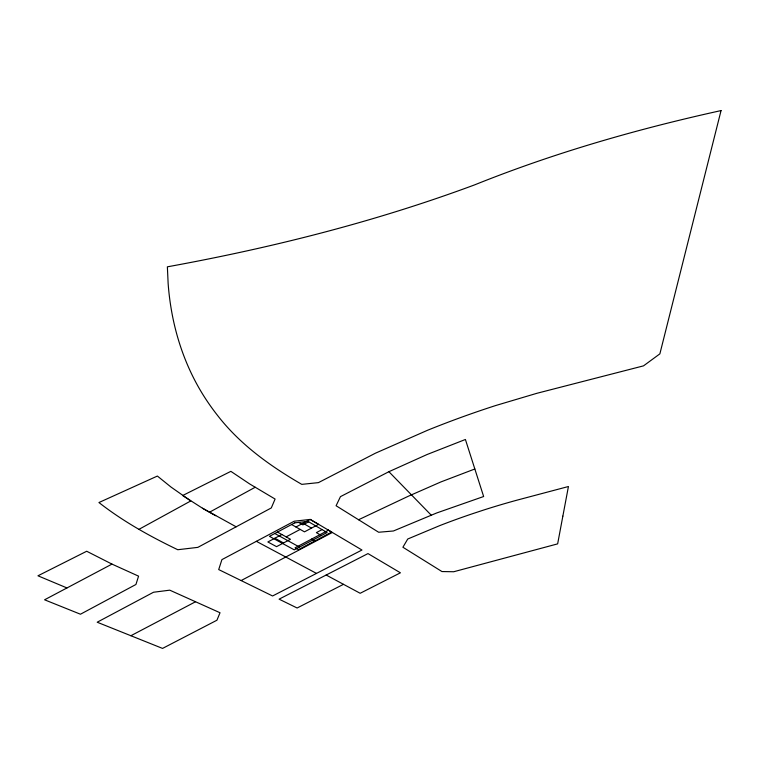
<?xml version="1.0" encoding="UTF-8"?>
<svg xmlns="http://www.w3.org/2000/svg" width="759" height="759" viewBox="0 0 759 759"><rect width="100%" height="100%" fill="white"/><g stroke="black" fill="none" stroke-linecap="round" stroke-linejoin="round"><path stroke-width="1.14" d="M138.935 529.346L190.784 500.94L170.965 487.022L157.388 476.054L98.936 502.534C123.138 521.471 150.13 536.433 177.767 549.725L197.852 547.362L271.295 507.942L275.09 499.052L249.673 483.948L230.869 471.348L182.644 495.532L202.482 508.217L236.144 526.803M202.482 508.217L209.446 512.259L255.195 487.25M281.864 534.507L267.861 541.964L276.561 546.651L290.469 539.279L277.452 532.068M295.953 527.012L310.118 519.46L318.543 524.384L304.463 531.85L291.589 524.526M256.362 541.328L294.207 521.224L310.298 519.403L361.967 550.019L272.585 595.976L218.706 569.573L221.913 559.63L256.362 541.328L316.484 573.406M308.695 521.812L302.898 524.886L298.591 522.41M286.134 536.879L300.175 529.412M111.981 564.108L44.572 599.8L80.463 614.221L135.927 584.487L138.574 576.157L111.981 564.108L86.697 551.252L37.95 575.796L66.944 587.94M322.091 529.592L316.361 532.628L321.399 535.522M241.134 580.559L332.319 532.467M130.88 635.729L195.547 601.754L220.025 612.75L216.932 620.217L162.549 648.414L97.19 622.219L153.527 592.238L169.769 590.17L195.547 601.754M326.161 575.018L360.174 593.282L400.42 572.808L367.992 553.586L279.094 599.155L297.12 607.997L343.495 584.326M388.902 471.7L340.459 496.633L336.095 505.75L378.646 532.249L393.428 530.987L436.681 512.97L483.644 496.519L465.409 439.48L427.099 454.508L388.902 471.7L431.188 515.133M358.571 519.744L408.788 496.025L440.837 481.956L474.83 468.986M274.853 538.245L283.505 542.97M274.796 533.492L299.492 547.087M209.446 512.259L215.727 515.712M311.683 539.042L314.985 540.911M303.021 523.236L311.494 528.122M562.855 516.139L557.647 543.871L453.721 571.745L441.956 571.555L402.906 547.239L407.744 539.013L439.897 525.551A278.866 104.448 -19.4 0 1 472.81 513.625L483.881 509.972A295.915 109.846 -19.4 0 1 517.192 500.105L568.434 486.519L562.855 516.139M721.05 110.586L659.875 353.855L643.509 365.866L536.841 393.314L495.57 405.572A392.327 154.362 -19.9 0 0 427.564 430.258L375.363 453.227L318.429 482.629L301.769 484.365C270.375 466.206 240.214 444.622 217.786 415.733A867.85 445.21 -32.8 0 1 202.587 394.044C186.297 367.612 175.841 337.802 170.927 307.196A794.673 414.12 -31.8 0 1 168.137 283.477L167.369 266.826C271.713 247.842 375.126 221.827 474.603 184.883C554.345 152.815 637.171 129.049 721.05 110.586M294.739 522.847L269.464 536.338L294.255 549.848L327.101 532.514L307.917 521.357L294.739 522.847M328.429 530.19L295.052 547.818L298.401 549.658L331.692 532.097L328.429 530.19"/></g></svg>
